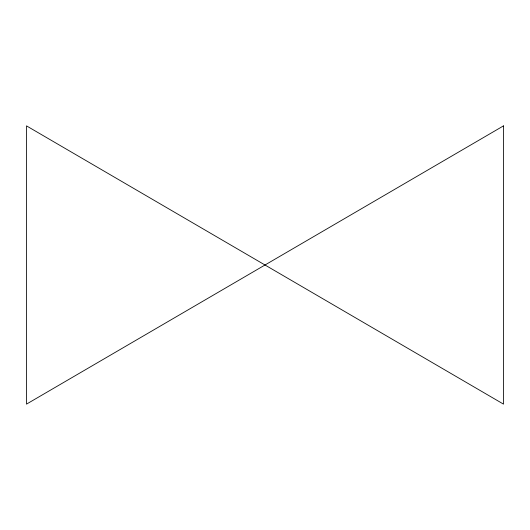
<?xml version="1.0" encoding="UTF-8"?>
<svg xmlns="http://www.w3.org/2000/svg" width="530" height="530" viewBox="0 0 530 530"><rect width="100%" height="100%" fill="white"/><g stroke="black" fill="none" stroke-linecap="round" stroke-linejoin="round"><path stroke-width="0.79" d="M503.5 125.875L26.5 404.125L26.5 125.875L503.5 404.125L503.5 125.875"/></g></svg>
